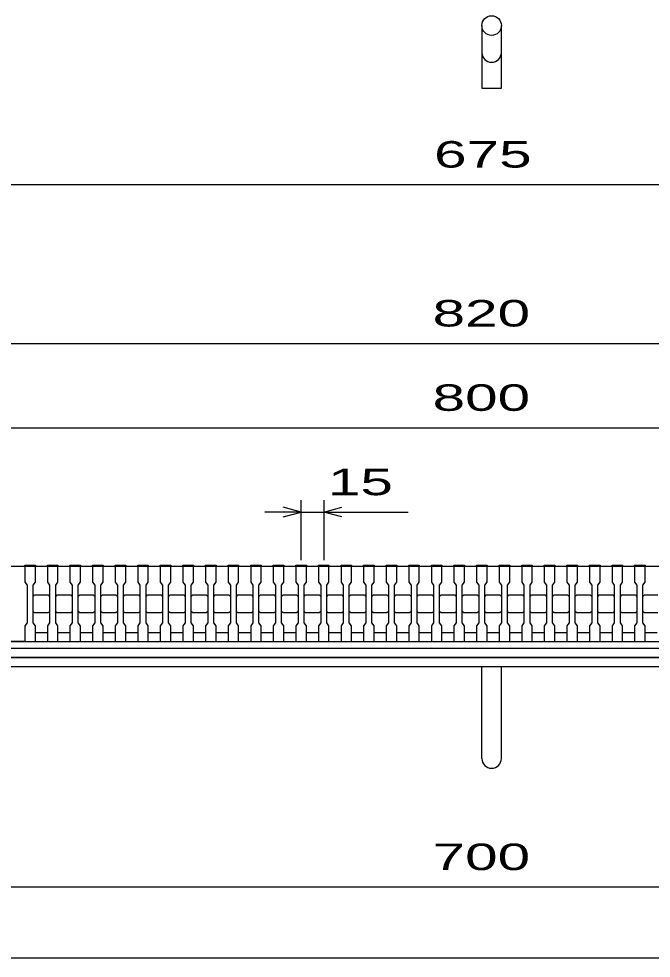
# Model space of a CAD drawing. Units: millimetres, scale not verified. Extents: x -1456 to 1385, y -1026 to 843.
# Drawn here: x -994 to -574, y -917 to -294 of the extents above; entities that cross this region are included whole.
import ezdxf
from ezdxf.enums import TextEntityAlignment as Align

# ---------------------------------------------------------------- set-up
doc = ezdxf.new("R2010")
doc.units = ezdxf.units.MM
doc.header["$LTSCALE"] = 8
for name, color, linetype, lineweight in [('0_2', 150, 'Continuous', 25), ('16', 3, 'Continuous', 25), ('19', 6, 'Continuous', 25), ('22', 4, 'Continuous', 25)]:
    doc.layers.add(name, color=color, linetype=linetype, lineweight=lineweight)
doc.styles.add('ベクトル', font='')
doc.styles.get('ベクトル').set_extended_font_data('ベクトル')

msp = doc.modelspace()

# ---------------------------------------------------------------- linework, layer by layer
at = {"layer": '0_2'}
msp.add_line((1384.8, -917.2), (-1383.2, -917.2), dxfattribs=at)
at = {"layer": '16'}
for p, q in [((-1080, -657), (-280, -657)), ((-1043, -657), (-990, -657)), ((-990, -657), (-990, -656.3)), ((-990, -656.3), (-983, -656.3)), ((-990, -657), (-990, -667.5)), ((-983, -657), (-990, -657)), ((-983, -656.3), (-983, -657)), ((-983, -667.5), (-983, -657)), ((-975, -657), (-975, -656.3)), ((-975, -656.3), (-968, -656.3)), ((-975, -657), (-975, -667.5)), ((-968, -657), (-975, -657)), ((-968, -656.3), (-968, -657)), ((-968, -667.5), (-968, -657)), ((-960, -657), (-960, -656.3)), ((-960, -656.3), (-953, -656.3)), ((-960, -657), (-960, -667.5)), ((-953, -657), (-960, -657)), ((-953, -656.3), (-953, -657)), ((-953, -667.5), (-953, -657)), ((-945, -657), (-945, -656.3)), ((-945, -656.3), (-938, -656.3)), ((-945, -657), (-945, -667.5)), ((-938, -657), (-945, -657)), ((-938, -656.3), (-938, -657)), ((-938, -667.5), (-938, -657)), ((-930, -657), (-930, -656.3)), ((-930, -656.3), (-923, -656.3)), ((-930, -657), (-930, -667.5)), ((-923, -657), (-930, -657)), ((-923, -656.3), (-923, -657)), ((-923, -667.5), (-923, -657)), ((-915, -657), (-915, -656.3)), ((-915, -656.3), (-908, -656.3)), ((-915, -657), (-915, -667.5)), ((-908, -657), (-915, -657)), ((-908, -656.3), (-908, -657)), ((-908, -667.5), (-908, -657)), ((-900, -657), (-900, -656.3)), ((-900, -656.3), (-893, -656.3)), ((-900, -657), (-900, -667.5)), ((-893, -657), (-900, -657)), ((-893, -656.3), (-893, -657)), ((-893, -667.5), (-893, -657)), ((-885, -657), (-885, -656.3)), ((-885, -656.3), (-878, -656.3)), ((-885, -657), (-885, -667.5)), ((-878, -657), (-885, -657)), ((-878, -656.3), (-878, -657)), ((-878, -667.5), (-878, -657)), ((-870, -657), (-870, -656.3)), ((-870, -656.3), (-863, -656.3)), ((-870, -657), (-870, -667.5)), ((-863, -657), (-870, -657)), ((-863, -656.3), (-863, -657)), ((-863, -667.5), (-863, -657)), ((-855, -657), (-855, -656.3)), ((-855, -656.3), (-848, -656.3)), ((-855, -657), (-855, -667.5)), ((-848, -657), (-855, -657)), ((-848, -656.3), (-848, -657)), ((-848, -667.5), (-848, -657)), ((-840, -657), (-840, -656.3)), ((-840, -656.3), (-833, -656.3)), ((-840, -657), (-840, -667.5)), ((-833, -657), (-840, -657)), ((-833, -656.3), (-833, -657)), ((-833, -667.5), (-833, -657)), ((-825, -657), (-825, -656.3)), ((-825, -656.3), (-818, -656.3)), ((-825, -657), (-825, -667.5)), ((-818, -657), (-825, -657)), ((-818, -656.3), (-818, -657)), ((-818, -667.5), (-818, -657)), ((-810, -657), (-810, -656.3)), ((-810, -656.3), (-803, -656.3)), ((-810, -657), (-810, -667.5)), ((-803, -657), (-810, -657)), ((-803, -656.3), (-803, -657)), ((-803, -667.5), (-803, -657)), ((-795, -657), (-795, -656.3)), ((-795, -656.3), (-788, -656.3)), ((-795, -657), (-795, -667.5)), ((-788, -657), (-795, -657)), ((-788, -656.3), (-788, -657)), ((-788, -667.5), (-788, -657)), ((-780, -657), (-780, -656.3)), ((-780, -656.3), (-773, -656.3)), ((-780, -657), (-780, -667.5)), ((-773, -657), (-780, -657)), ((-773, -656.3), (-773, -657)), ((-773, -667.5), (-773, -657)), ((-765, -657), (-765, -656.3)), ((-765, -656.3), (-758, -656.3)), ((-765, -657), (-765, -667.5)), ((-758, -657), (-765, -657)), ((-758, -656.3), (-758, -657)), ((-758, -667.5), (-758, -657)), ((-750, -657), (-750, -656.3)), ((-750, -656.3), (-743, -656.3)), ((-750, -657), (-750, -667.5)), ((-743, -657), (-750, -657)), ((-743, -656.3), (-743, -657)), ((-743, -667.5), (-743, -657)), ((-735, -657), (-735, -656.3)), ((-735, -656.3), (-728, -656.3)), ((-735, -657), (-735, -667.5)), ((-728, -657), (-735, -657)), ((-728, -656.3), (-728, -657)), ((-728, -667.5), (-728, -657)), ((-720, -657), (-720, -656.3)), ((-720, -656.3), (-713, -656.3)), ((-720, -657), (-720, -667.5)), ((-713, -657), (-720, -657)), ((-713, -656.3), (-713, -657)), ((-713, -667.5), (-713, -657)), ((-705, -657), (-705, -656.3)), ((-705, -656.3), (-698, -656.3)), ((-705, -657), (-705, -667.5)), ((-698, -657), (-705, -657)), ((-698, -656.3), (-698, -657)), ((-698, -667.5), (-698, -657)), ((-690, -657), (-690, -656.3)), ((-690, -656.3), (-683, -656.3)), ((-690, -657), (-690, -667.5)), ((-683, -657), (-690, -657)), ((-683, -656.3), (-683, -657)), ((-683, -667.5), (-683, -657)), ((-675, -657), (-675, -656.3)), ((-675, -656.3), (-668, -656.3)), ((-675, -657), (-675, -667.5)), ((-668, -657), (-675, -657)), ((-668, -656.3), (-668, -657)), ((-668, -667.5), (-668, -657)), ((-660, -657), (-660, -656.3)), ((-660, -656.3), (-653, -656.3)), ((-660, -657), (-660, -667.5)), ((-653, -657), (-660, -657)), ((-653, -656.3), (-653, -657)), ((-653, -667.5), (-653, -657)), ((-645, -657), (-645, -656.3)), ((-645, -656.3), (-638, -656.3)), ((-645, -657), (-645, -667.5)), ((-638, -657), (-645, -657)), ((-638, -656.3), (-638, -657)), ((-638, -667.5), (-638, -657)), ((-630, -657), (-630, -656.3)), ((-630, -656.3), (-623, -656.3)), ((-630, -657), (-630, -667.5)), ((-623, -657), (-630, -657)), ((-623, -656.3), (-623, -657)), ((-623, -667.5), (-623, -657)), ((-615, -657), (-615, -656.3)), ((-615, -656.3), (-608, -656.3)), ((-615, -657), (-615, -667.5)), ((-608, -657), (-615, -657)), ((-608, -656.3), (-608, -657)), ((-608, -667.5), (-608, -657)), ((-600, -657), (-600, -656.3)), ((-600, -656.3), (-593, -656.3)), ((-600, -657), (-600, -667.5)), ((-593, -657), (-600, -657)), ((-593, -656.3), (-593, -657)), ((-593, -667.5), (-593, -657)), ((-585, -657), (-585, -656.3)), ((-585, -656.3), (-578, -656.3)), ((-585, -657), (-585, -667.5)), ((-578, -657), (-585, -657)), ((-578, -656.3), (-578, -657)), ((-578, -667.5), (-578, -657)), ((-990, -667.5), (-988.5, -669.5)), ((-988.5, -669.5), (-988.5, -694.5)), ((-984.5, -669.5), (-983, -667.5)), ((-984.5, -694.5), (-984.5, -669.5)), ((-975, -667.5), (-973.5, -669.5)), ((-973.5, -669.5), (-973.5, -694.5)), ((-969.5, -669.5), (-968, -667.5)), ((-969.5, -694.5), (-969.5, -669.5)), ((-960, -667.5), (-958.5, -669.5)), ((-958.5, -669.5), (-958.5, -694.5)), ((-954.5, -669.5), (-953, -667.5)), ((-954.5, -694.5), (-954.5, -669.5)), ((-945, -667.5), (-943.5, -669.5)), ((-943.5, -669.5), (-943.5, -694.5)), ((-939.5, -669.5), (-938, -667.5)), ((-939.5, -694.5), (-939.5, -669.5)), ((-930, -667.5), (-928.5, -669.5)), ((-928.5, -669.5), (-928.5, -694.5)), ((-924.5, -669.5), (-923, -667.5)), ((-924.5, -694.5), (-924.5, -669.5)), ((-915, -667.5), (-913.5, -669.5)), ((-913.5, -669.5), (-913.5, -694.5)), ((-909.5, -669.5), (-908, -667.5)), ((-909.5, -694.5), (-909.5, -669.5)), ((-900, -667.5), (-898.5, -669.5)), ((-898.5, -669.5), (-898.5, -694.5)), ((-894.5, -669.5), (-893, -667.5)), ((-894.5, -694.5), (-894.5, -669.5)), ((-885, -667.5), (-883.5, -669.5)), ((-883.5, -669.5), (-883.5, -694.5)), ((-879.5, -669.5), (-878, -667.5)), ((-879.5, -694.5), (-879.5, -669.5)), ((-870, -667.5), (-868.5, -669.5)), ((-868.5, -669.5), (-868.5, -694.5)), ((-864.5, -669.5), (-863, -667.5)), ((-864.5, -694.5), (-864.5, -669.5)), ((-855, -667.5), (-853.5, -669.5)), ((-853.5, -669.5), (-853.5, -694.5)), ((-849.5, -669.5), (-848, -667.5)), ((-849.5, -694.5), (-849.5, -669.5)), ((-840, -667.5), (-838.5, -669.5)), ((-838.5, -669.5), (-838.5, -694.5)), ((-834.5, -669.5), (-833, -667.5)), ((-834.5, -694.5), (-834.5, -669.5)), ((-825, -667.5), (-823.5, -669.5)), ((-823.5, -669.5), (-823.5, -694.5)), ((-819.5, -669.5), (-818, -667.5)), ((-819.5, -694.5), (-819.5, -669.5)), ((-810, -667.5), (-808.5, -669.5)), ((-808.5, -669.5), (-808.5, -694.5)), ((-804.5, -669.5), (-803, -667.5)), ((-804.5, -694.5), (-804.5, -669.5)), ((-795, -667.5), (-793.5, -669.5)), ((-793.5, -669.5), (-793.5, -694.5)), ((-789.5, -669.5), (-788, -667.5)), ((-789.5, -694.5), (-789.5, -669.5)), ((-780, -667.5), (-778.5, -669.5)), ((-778.5, -669.5), (-778.5, -694.5)), ((-774.5, -669.5), (-773, -667.5)), ((-774.5, -694.5), (-774.5, -669.5)), ((-765, -667.5), (-763.5, -669.5)), ((-763.5, -669.5), (-763.5, -694.5)), ((-759.5, -669.5), (-758, -667.5)), ((-759.5, -694.5), (-759.5, -669.5)), ((-750, -667.5), (-748.5, -669.5)), ((-748.5, -669.5), (-748.5, -694.5)), ((-744.5, -669.5), (-743, -667.5)), ((-744.5, -694.5), (-744.5, -669.5)), ((-735, -667.5), (-733.5, -669.5)), ((-733.5, -669.5), (-733.5, -694.5)), ((-729.5, -669.5), (-728, -667.5)), ((-729.5, -694.5), (-729.5, -669.5)), ((-720, -667.5), (-718.5, -669.5)), ((-718.5, -669.5), (-718.5, -694.5)), ((-714.5, -669.5), (-713, -667.5)), ((-714.5, -694.5), (-714.5, -669.5)), ((-705, -667.5), (-703.5, -669.5)), ((-703.5, -669.5), (-703.5, -694.5)), ((-699.5, -669.5), (-698, -667.5)), ((-699.5, -694.5), (-699.5, -669.5)), ((-690, -667.5), (-688.5, -669.5)), ((-688.5, -669.5), (-688.5, -694.5)), ((-684.5, -669.5), (-683, -667.5)), ((-684.5, -694.5), (-684.5, -669.5)), ((-675, -667.5), (-673.5, -669.5)), ((-673.5, -669.5), (-673.5, -694.5)), ((-669.5, -669.5), (-668, -667.5)), ((-669.5, -694.5), (-669.5, -669.5)), ((-660, -667.5), (-658.5, -669.5)), ((-658.5, -669.5), (-658.5, -694.5)), ((-654.5, -669.5), (-653, -667.5)), ((-654.5, -694.5), (-654.5, -669.5)), ((-645, -667.5), (-643.5, -669.5)), ((-643.5, -669.5), (-643.5, -694.5)), ((-639.5, -669.5), (-638, -667.5)), ((-639.5, -694.5), (-639.5, -669.5)), ((-630, -667.5), (-628.5, -669.5)), ((-628.5, -669.5), (-628.5, -694.5)), ((-624.5, -669.5), (-623, -667.5)), ((-624.5, -694.5), (-624.5, -669.5)), ((-615, -667.5), (-613.5, -669.5)), ((-613.5, -669.5), (-613.5, -694.5)), ((-609.5, -669.5), (-608, -667.5)), ((-609.5, -694.5), (-609.5, -669.5)), ((-600, -667.5), (-598.5, -669.5)), ((-598.5, -669.5), (-598.5, -694.5)), ((-594.5, -669.5), (-593, -667.5)), ((-594.5, -694.5), (-594.5, -669.5)), ((-585, -667.5), (-583.5, -669.5)), ((-583.5, -669.5), (-583.5, -694.5)), ((-579.5, -669.5), (-578, -667.5)), ((-579.5, -694.5), (-579.5, -669.5)), ((-984.5, -677), (-983.5, -676)), ((-983.5, -676), (-974.5, -676)), ((-974.5, -676), (-973.5, -677)), ((-969.5, -677), (-968.5, -676)), ((-968.5, -676), (-959.5, -676)), ((-959.5, -676), (-958.5, -677)), ((-954.5, -677), (-953.5, -676)), ((-953.5, -676), (-944.5, -676)), ((-944.5, -676), (-943.5, -677)), ((-939.5, -677), (-938.5, -676)), ((-938.5, -676), (-929.5, -676)), ((-929.5, -676), (-928.5, -677)), ((-924.5, -677), (-923.5, -676)), ((-923.5, -676), (-914.5, -676)), ((-914.5, -676), (-913.5, -677)), ((-909.5, -677), (-908.5, -676)), ((-908.5, -676), (-899.5, -676)), ((-899.5, -676), (-898.5, -677)), ((-894.5, -677), (-893.5, -676)), ((-893.5, -676), (-884.5, -676)), ((-884.5, -676), (-883.5, -677)), ((-879.5, -677), (-878.5, -676)), ((-878.5, -676), (-869.5, -676)), ((-869.5, -676), (-868.5, -677)), ((-864.5, -677), (-863.5, -676)), ((-863.5, -676), (-854.5, -676)), ((-854.5, -676), (-853.5, -677)), ((-849.5, -677), (-848.5, -676)), ((-848.5, -676), (-839.5, -676)), ((-839.5, -676), (-838.5, -677)), ((-834.5, -677), (-833.5, -676)), ((-833.5, -676), (-824.5, -676)), ((-824.5, -676), (-823.5, -677)), ((-819.5, -677), (-818.5, -676)), ((-818.5, -676), (-809.5, -676)), ((-809.5, -676), (-808.5, -677)), ((-804.5, -677), (-803.5, -676)), ((-803.5, -676), (-794.5, -676)), ((-794.5, -676), (-793.5, -677)), ((-789.5, -677), (-788.5, -676)), ((-788.5, -676), (-779.5, -676)), ((-779.5, -676), (-778.5, -677)), ((-774.5, -677), (-773.5, -676)), ((-773.5, -676), (-764.5, -676)), ((-764.5, -676), (-763.5, -677)), ((-759.5, -677), (-758.5, -676)), ((-758.5, -676), (-749.5, -676)), ((-749.5, -676), (-748.5, -677)), ((-744.5, -677), (-743.5, -676)), ((-743.5, -676), (-734.5, -676)), ((-734.5, -676), (-733.5, -677)), ((-729.5, -677), (-728.5, -676)), ((-728.5, -676), (-719.5, -676)), ((-719.5, -676), (-718.5, -677)), ((-714.5, -677), (-713.5, -676)), ((-713.5, -676), (-704.5, -676)), ((-704.5, -676), (-703.5, -677)), ((-699.5, -677), (-698.5, -676)), ((-698.5, -676), (-689.5, -676)), ((-689.5, -676), (-688.5, -677)), ((-684.5, -677), (-683.5, -676)), ((-683.5, -676), (-674.5, -676)), ((-674.5, -676), (-673.5, -677)), ((-669.5, -677), (-668.5, -676)), ((-668.5, -676), (-659.5, -676)), ((-659.5, -676), (-658.5, -677)), ((-654.5, -677), (-653.5, -676)), ((-653.5, -676), (-644.5, -676)), ((-644.5, -676), (-643.5, -677)), ((-639.5, -677), (-638.5, -676)), ((-638.5, -676), (-629.5, -676)), ((-629.5, -676), (-628.5, -677)), ((-624.5, -677), (-623.5, -676)), ((-623.5, -676), (-614.5, -676)), ((-614.5, -676), (-613.5, -677)), ((-609.5, -677), (-608.5, -676)), ((-608.5, -676), (-599.5, -676)), ((-599.5, -676), (-598.5, -677)), ((-594.5, -677), (-593.5, -676)), ((-593.5, -676), (-584.5, -676)), ((-584.5, -676), (-583.5, -677)), ((-579.5, -677), (-578.5, -676)), ((-578.5, -676), (-569.5, -676)), ((-983.5, -688), (-984.5, -687)), ((-974.5, -688), (-983.5, -688)), ((-973.5, -687), (-974.5, -688)), ((-968.5, -688), (-969.5, -687)), ((-959.5, -688), (-968.5, -688)), ((-958.5, -687), (-959.5, -688)), ((-953.5, -688), (-954.5, -687)), ((-944.5, -688), (-953.5, -688)), ((-943.5, -687), (-944.5, -688)), ((-938.5, -688), (-939.5, -687)), ((-929.5, -688), (-938.5, -688)), ((-928.5, -687), (-929.5, -688)), ((-923.5, -688), (-924.5, -687)), ((-914.5, -688), (-923.5, -688)), ((-913.5, -687), (-914.5, -688)), ((-908.5, -688), (-909.5, -687)), ((-899.5, -688), (-908.5, -688)), ((-898.5, -687), (-899.5, -688)), ((-893.5, -688), (-894.5, -687)), ((-884.5, -688), (-893.5, -688)), ((-883.5, -687), (-884.5, -688)), ((-878.5, -688), (-879.5, -687)), ((-869.5, -688), (-878.5, -688)), ((-868.5, -687), (-869.5, -688)), ((-863.5, -688), (-864.5, -687)), ((-854.5, -688), (-863.5, -688)), ((-853.5, -687), (-854.5, -688)), ((-848.5, -688), (-849.5, -687)), ((-839.5, -688), (-848.5, -688)), ((-838.5, -687), (-839.5, -688)), ((-833.5, -688), (-834.5, -687)), ((-824.5, -688), (-833.5, -688)), ((-823.5, -687), (-824.5, -688)), ((-818.5, -688), (-819.5, -687)), ((-809.5, -688), (-818.5, -688)), ((-808.5, -687), (-809.5, -688)), ((-803.5, -688), (-804.5, -687)), ((-794.5, -688), (-803.5, -688)), ((-793.5, -687), (-794.5, -688)), ((-788.5, -688), (-789.5, -687)), ((-779.5, -688), (-788.5, -688)), ((-778.5, -687), (-779.5, -688)), ((-773.5, -688), (-774.5, -687)), ((-764.5, -688), (-773.5, -688)), ((-763.5, -687), (-764.5, -688)), ((-758.5, -688), (-759.5, -687)), ((-749.5, -688), (-758.5, -688)), ((-748.5, -687), (-749.5, -688)), ((-743.5, -688), (-744.5, -687)), ((-734.5, -688), (-743.5, -688)), ((-733.5, -687), (-734.5, -688)), ((-728.5, -688), (-729.5, -687)), ((-719.5, -688), (-728.5, -688)), ((-718.5, -687), (-719.5, -688)), ((-713.5, -688), (-714.5, -687)), ((-704.5, -688), (-713.5, -688)), ((-703.5, -687), (-704.5, -688)), ((-698.5, -688), (-699.5, -687)), ((-689.5, -688), (-698.5, -688)), ((-688.5, -687), (-689.5, -688)), ((-683.5, -688), (-684.5, -687)), ((-674.5, -688), (-683.5, -688)), ((-673.5, -687), (-674.5, -688)), ((-668.5, -688), (-669.5, -687)), ((-659.5, -688), (-668.5, -688)), ((-658.5, -687), (-659.5, -688)), ((-653.5, -688), (-654.5, -687)), ((-644.5, -688), (-653.5, -688)), ((-643.5, -687), (-644.5, -688)), ((-638.5, -688), (-639.5, -687)), ((-629.5, -688), (-638.5, -688)), ((-628.5, -687), (-629.5, -688)), ((-623.5, -688), (-624.5, -687)), ((-614.5, -688), (-623.5, -688)), ((-613.5, -687), (-614.5, -688)), ((-608.5, -688), (-609.5, -687)), ((-599.5, -688), (-608.5, -688)), ((-598.5, -687), (-599.5, -688)), ((-593.5, -688), (-594.5, -687)), ((-584.5, -688), (-593.5, -688)), ((-583.5, -687), (-584.5, -688)), ((-578.5, -688), (-579.5, -687)), ((-569.5, -688), (-578.5, -688)), ((-988.5, -694.5), (-990, -696.5)), ((-990, -696.5), (-990, -707)), ((-983, -696.5), (-984.5, -694.5)), ((-983, -707), (-983, -696.5)), ((-973.5, -694.5), (-975, -696.5)), ((-975, -696.5), (-975, -707)), ((-968, -696.5), (-969.5, -694.5)), ((-968, -707), (-968, -696.5)), ((-958.5, -694.5), (-960, -696.5)), ((-960, -696.5), (-960, -707)), ((-953, -696.5), (-954.5, -694.5)), ((-953, -707), (-953, -696.5)), ((-943.5, -694.5), (-945, -696.5)), ((-945, -696.5), (-945, -707)), ((-938, -696.5), (-939.5, -694.5)), ((-938, -707), (-938, -696.5)), ((-928.5, -694.5), (-930, -696.5)), ((-930, -696.5), (-930, -707)), ((-923, -696.5), (-924.5, -694.5)), ((-923, -707), (-923, -696.5)), ((-913.5, -694.5), (-915, -696.5)), ((-915, -696.5), (-915, -707)), ((-908, -696.5), (-909.5, -694.5)), ((-908, -707), (-908, -696.5)), ((-898.5, -694.5), (-900, -696.5)), ((-900, -696.5), (-900, -707)), ((-893, -696.5), (-894.5, -694.5)), ((-893, -707), (-893, -696.5)), ((-883.5, -694.5), (-885, -696.5)), ((-885, -696.5), (-885, -707)), ((-878, -696.5), (-879.5, -694.5)), ((-878, -707), (-878, -696.5)), ((-868.5, -694.5), (-870, -696.5)), ((-870, -696.5), (-870, -707)), ((-863, -696.5), (-864.5, -694.5)), ((-863, -707), (-863, -696.5)), ((-853.5, -694.5), (-855, -696.5)), ((-855, -696.5), (-855, -707)), ((-848, -696.5), (-849.5, -694.5)), ((-848, -707), (-848, -696.5)), ((-838.5, -694.5), (-840, -696.5)), ((-840, -696.5), (-840, -707)), ((-833, -696.5), (-834.5, -694.5)), ((-833, -707), (-833, -696.5)), ((-823.5, -694.5), (-825, -696.5)), ((-825, -696.5), (-825, -707)), ((-818, -696.5), (-819.5, -694.5)), ((-818, -707), (-818, -696.5)), ((-808.5, -694.5), (-810, -696.5)), ((-810, -696.5), (-810, -707)), ((-803, -696.5), (-804.5, -694.5)), ((-803, -707), (-803, -696.5)), ((-793.5, -694.5), (-795, -696.5)), ((-795, -696.5), (-795, -707)), ((-788, -696.5), (-789.5, -694.5)), ((-788, -707), (-788, -696.5)), ((-778.5, -694.5), (-780, -696.5)), ((-780, -696.5), (-780, -707)), ((-773, -696.5), (-774.5, -694.5)), ((-773, -707), (-773, -696.5)), ((-763.5, -694.5), (-765, -696.5)), ((-765, -696.5), (-765, -707)), ((-758, -696.5), (-759.5, -694.5)), ((-758, -707), (-758, -696.5)), ((-748.5, -694.5), (-750, -696.5)), ((-750, -696.5), (-750, -707)), ((-743, -696.5), (-744.5, -694.5)), ((-743, -707), (-743, -696.5)), ((-733.5, -694.5), (-735, -696.5)), ((-735, -696.5), (-735, -707)), ((-728, -696.5), (-729.5, -694.5)), ((-728, -707), (-728, -696.5)), ((-718.5, -694.5), (-720, -696.5)), ((-720, -696.5), (-720, -707)), ((-713, -696.5), (-714.5, -694.5)), ((-713, -707), (-713, -696.5)), ((-703.5, -694.5), (-705, -696.5)), ((-705, -696.5), (-705, -707)), ((-698, -696.5), (-699.5, -694.5)), ((-698, -707), (-698, -696.5)), ((-688.5, -694.5), (-690, -696.5)), ((-690, -696.5), (-690, -707)), ((-683, -696.5), (-684.5, -694.5)), ((-683, -707), (-683, -696.5)), ((-673.5, -694.5), (-675, -696.5)), ((-675, -696.5), (-675, -707)), ((-668, -696.5), (-669.5, -694.5)), ((-668, -707), (-668, -696.5)), ((-658.5, -694.5), (-660, -696.5)), ((-660, -696.5), (-660, -707)), ((-653, -696.5), (-654.5, -694.5)), ((-653, -707), (-653, -696.5)), ((-643.5, -694.5), (-645, -696.5)), ((-645, -696.5), (-645, -707)), ((-638, -696.5), (-639.5, -694.5)), ((-638, -707), (-638, -696.5)), ((-628.5, -694.5), (-630, -696.5)), ((-630, -696.5), (-630, -707)), ((-623, -696.5), (-624.5, -694.5)), ((-623, -707), (-623, -696.5)), ((-613.5, -694.5), (-615, -696.5)), ((-615, -696.5), (-615, -707)), ((-608, -696.5), (-609.5, -694.5)), ((-608, -707), (-608, -696.5)), ((-598.5, -694.5), (-600, -696.5)), ((-600, -696.5), (-600, -707)), ((-593, -696.5), (-594.5, -694.5)), ((-593, -707), (-593, -696.5)), ((-583.5, -694.5), (-585, -696.5)), ((-585, -696.5), (-585, -707)), ((-578, -696.5), (-579.5, -694.5)), ((-578, -707), (-578, -696.5)), ((-983, -701), (-975, -701)), ((-968, -701), (-960, -701)), ((-953, -701), (-945, -701)), ((-938, -701), (-930, -701)), ((-923, -701), (-915, -701)), ((-908, -701), (-900, -701)), ((-893, -701), (-885, -701)), ((-878, -701), (-870, -701)), ((-863, -701), (-855, -701)), ((-848, -701), (-840, -701)), ((-833, -701), (-825, -701)), ((-818, -701), (-810, -701)), ((-803, -701), (-795, -701)), ((-788, -701), (-780, -701)), ((-773, -701), (-765, -701)), ((-758, -701), (-750, -701)), ((-743, -701), (-735, -701)), ((-728, -701), (-720, -701)), ((-713, -701), (-705, -701)), ((-698, -701), (-690, -701)), ((-683, -701), (-675, -701)), ((-668, -701), (-660, -701)), ((-653, -701), (-645, -701)), ((-638, -701), (-630, -701)), ((-623, -701), (-615, -701)), ((-608, -701), (-600, -701)), ((-593, -701), (-585, -701)), ((-578, -701), (-570, -701)), ((-1080, -707), (-280, -707)), ((-990, -707), (-1043, -707)), ((-990, -707), (-983, -707)), ((-975, -707), (-968, -707)), ((-960, -707), (-953, -707)), ((-945, -707), (-938, -707)), ((-930, -707), (-923, -707)), ((-915, -707), (-908, -707)), ((-900, -707), (-893, -707)), ((-885, -707), (-878, -707)), ((-870, -707), (-863, -707)), ((-855, -707), (-848, -707)), ((-840, -707), (-833, -707)), ((-825, -707), (-818, -707)), ((-810, -707), (-803, -707)), ((-795, -707), (-788, -707)), ((-780, -707), (-773, -707)), ((-765, -707), (-758, -707)), ((-750, -707), (-743, -707)), ((-735, -707), (-728, -707)), ((-720, -707), (-713, -707)), ((-705, -707), (-698, -707)), ((-690, -707), (-683, -707)), ((-675, -707), (-668, -707)), ((-660, -707), (-653, -707)), ((-645, -707), (-638, -707)), ((-630, -707), (-623, -707)), ((-615, -707), (-608, -707)), ((-600, -707), (-593, -707)), ((-585, -707), (-578, -707)), ((-280, -711.5), (-1080, -711.5)), ((-1080, -717.5), (-280, -717.5))]:
    msp.add_line(p, q, dxfattribs=at)
at = {"layer": '19'}
for p, q in [((-686.5, -298), (-686.5, -339.62)), ((-673.5, -339.62), (-673.5, -298)), ((-686.5, -339.62), (-673.5, -339.62)), ((-276, -717.5), (-1084, -717.5)), ((-1090, -723.5), (-270, -723.5)), ((-686.5, -784.61), (-686.5, -723.5)), ((-673.5, -784.61), (-673.5, -723.5))]:
    msp.add_line(p, q, dxfattribs=at)
msp.add_circle((-680, -298), 6.5, dxfattribs=at)
for centre in [(-680, -315.84), (-680, -784.61)]:
    msp.add_arc(centre, 6.5, 180, 0, dxfattribs=at)
at = {"layer": '22'}
for p, q in [((-1016.5, -403.5), (-341.5, -403.5)), ((-1090, -509), (-270, -509)), ((-1080, -565), (-280, -565)), ((-806.5, -653), (-806.5, -613)), ((-791.5, -613), (-791.5, -653)), ((-806.5, -621), (-830.5, -621)), ((-806.5, -621), (-818.5, -617.8)), ((-818.5, -624.2), (-806.5, -621)), ((-806.5, -621), (-791.5, -621)), ((-791.5, -621), (-779.5, -617.8)), ((-779.5, -624.2), (-791.5, -621)), ((-791.5, -621), (-735.5, -621)), ((-1030, -869.9), (-330, -869.9))]:
    msp.add_line(p, q, dxfattribs=at)

# ---------------------------------------------------------------- texts
at = {"layer": '22', "color": 2, "style": 'ベクトル', "width": 1.65}
for s, p in [(' 675 ', (-729, -383.5)), (' 820 ', (-730, -489)), (' 800 ', (-730, -545)), (' 15 ', (-799.5, -601)), (' 700 ', (-730, -849.9))]:
    msp.add_text(s, height=17.6, dxfattribs=at).set_placement(p, align=Align.MIDDLE_LEFT)

doc.saveas('drawing.dxf')
